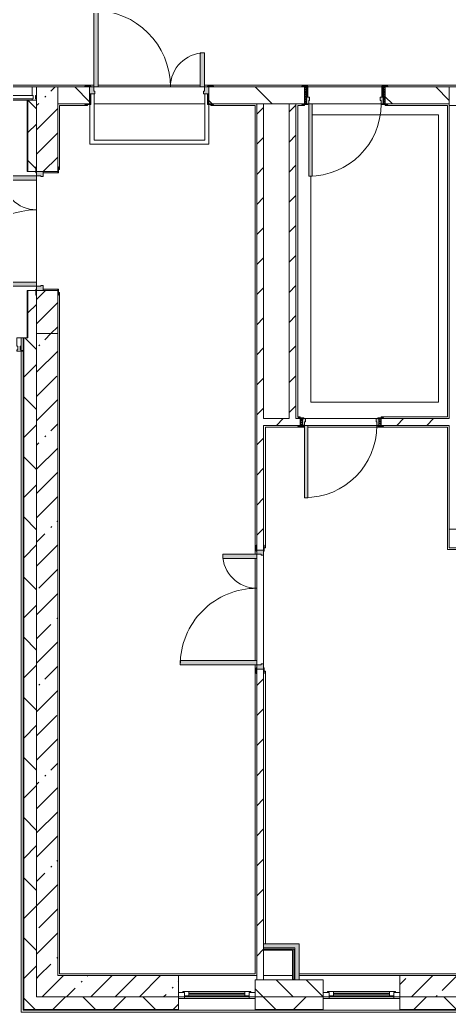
# Model space of a CAD drawing. Header units: millimetres. Extents: x -3377 to 186574, y -8553 to 29000.
# Drawn here: x 148729 to 153774, y -280 to 11389 of the extents above; entities that cross this region are included whole.
import ezdxf

# ---------------------------------------------------------------- set-up
doc = ezdxf.new("R2010")
doc.units = ezdxf.units.MM
for name, color, linetype, lineweight in [('A-DETL-2', 7, 'Continuous', 5), ('A-GLAZ-2', 7, 'Continuous', 5), ('A-GLAZ-CURT-2', 7, 'Continuous', 5), ('A-GLAZ-CWMG-2', 7, 'Continuous', 5), ('A-WALL', 7, 'Continuous', 9), ('A-WALL-4', 7, 'Continuous', 5), ('I-WALL-3', 7, 'Continuous', 5), ('S-COLS-2', 7, 'Continuous', 5)]:
    doc.layers.add(name, color=color, linetype=linetype, lineweight=lineweight)
for name, color, linetype, lineweight, true_color in [('A-DOOR-3', 7, 'Continuous', 5, 0xaaaaaa), ('A-DOOR-4', 7, 'Continuous', 5, 0xe2e2e2), ('A-DOOR-FRAM-2', 7, 'Continuous', 5, 0xe2e2e2), ('A-DOOR-FRAM-3', 7, 'Continuous', 5, 0xaaaaaa), ('A-FLOR-1', 7, 'Continuous', 5, 0xaaaaaa), ('I-WALL-2', 7, 'Continuous', 9, 0xe7e7e7)]:
    doc.layers.add(name, color=color, linetype=linetype, lineweight=lineweight, true_color=true_color)
pattern_1 = [(45, (59563.6, 0), (-176.7767, 176.7767), [])]
pattern_2 = [(45, (59563.6, 0), (-353.5534, 353.5534), []), (135, (59563.6, 0), (-353.5534, -353.5534), [])]
pattern_3 = [(45, (59563.6, 0), (-285.1231, 285.1231), []), (45, (59848.73, 0), (-285.1231, 285.1231), [504.031, -100.806, 16.764, -84.042])]
pattern_4 = [(45, (59563.6, 0), (-530.33, 530.33), []), (135, (59563.6, 0), (-530.33, -530.33), [])]

# ---------------------------------------------------------------- blocks, each defined once
blk = doc.blocks.new('110_Дверь_СКБ_1Ст_Внутренняя1 - Д-8 950x2100h_охрана-31784688-1_8_1_птичка')
at = {"layer": 'A-DOOR-3'}
h = blk.add_hatch(dxfattribs=at)
h.set_pattern_fill('FP_121', color=256, style=0, pattern_type=2)
h.set_pattern_definition([(135, (1826.41, 164.685), (-14.14214, -14.14214), []), (225, (1826.41, 164.685), (14.14214, -14.14214), [])])
h.paths.add_polyline_path([(487.5, 100), (462.5, 100), (462.5, -100), (487.5, -100)])
at = {"layer": 'A-DOOR-4'}
h = blk.add_hatch(color=256, dxfattribs=at)
h.paths.add_polyline_path([(-437.5, 100), (-437.5, 20), (-402.5, 20), (-402.5, 60), (-412.5, 60), (-412.5, 100), (-422.5, 100)])
h.paths.add_polyline_path([(462.5, 100), (437.5, 100), (437.5, 60), (427.5, 60), (427.5, 20), (462.5, 20)])
at = {"layer": 'A-DOOR-FRAM-2'}
for points in [[(397.5, 950), (397.5, 100), (437.5, 100), (437.5, 950)], [(-442.5, 108), (-492.5, 108), (-492.5, 100), (-422.5, 100), (-422.5, 108), (-437.5, 108)], [(-437.5, 20), (-437.5, -100), (-422.5, -100), (-422.5, 20)], [(467.5, 108), (447.5, 108), (447.5, 100), (517.5, 100), (517.5, 108), (487.5, 108)], [(447.5, 20), (447.5, -100), (462.5, -100), (462.5, 20)], [(-462.5, -100), (-492.5, -100), (-492.5, -108), (-422.5, -108), (-422.5, -100), (-437.5, -100)], [(487.5, -100), (447.5, -100), (447.5, -108), (517.5, -108), (517.5, -100)]]:
    blk.add_hatch(color=256, dxfattribs=at).paths.add_polyline_path(points)
at = {"layer": 'A-DOOR-FRAM-3'}
h = blk.add_hatch(dxfattribs=at)
h.set_pattern_fill('FP_122', color=256, style=0, pattern_type=2)
h.set_pattern_definition([(45, (-296.384, 164.685), (-14.1421, 14.1421), []), (135, (-296.384, 164.685), (-14.1421, -14.1421), [])])
h.paths.add_polyline_path([(-458.5, 100), (-462.5, 100), (-462.5, -100), (-437.5, -100), (-437.5, 100)])
at = {"layer": 'A-DOOR-3'}
for p, q in [((437.5, 950), (397.5, 950)), ((397.5, 950), (397.5, 100)), ((437.5, 100), (437.5, 950)), ((397.5, 100), (437.5, 100))]:
    blk.add_line(p, q, dxfattribs=at)
blk.add_arc((437.5, 100), 850, 90, 180, dxfattribs=at)
at = {"layer": 'A-DOOR-FRAM-3'}
for p, q in [((-422.5, 108), (-492.5, 108)), ((-492.5, 108), (-492.5, 100)), ((-492.5, 100), (-422.5, 100)), ((-437.5, 100), (-462.5, 100)), ((-462.5, 100), (-462.5, -100)), ((-412.5, 100), (-437.5, 100)), ((-437.5, 100), (-437.5, 20)), ((-437.5, -100), (-437.5, 100)), ((-422.5, 100), (-437.5, 100)), ((-437.5, 100), (-437.5, 99)), ((-437.5, 99), (-422.5, 99)), ((-437.5, 20), (-402.5, 20)), ((-422.5, 20), (-437.5, 20)), ((-437.5, 20), (-437.5, -100)), ((-422.5, 100), (-422.5, 108)), ((-422.5, 99), (-422.5, 100)), ((-422.5, -100), (-422.5, 20)), ((-412.5, 60), (-412.5, 100)), ((-402.5, 60), (-412.5, 60)), ((-402.5, 20), (-402.5, 60)), ((437.5, 60), (427.5, 60)), ((427.5, 60), (427.5, 20)), ((427.5, 20), (462.5, 20)), ((437.5, 100), (437.5, 60)), ((462.5, 100), (437.5, 100)), ((517.5, 108), (447.5, 108)), ((447.5, 108), (447.5, 100)), ((462.5, 100), (447.5, 100)), ((447.5, 100), (447.5, 99)), ((447.5, 100), (517.5, 100)), ((447.5, 99), (462.5, 99)), ((462.5, 20), (447.5, 20)), ((447.5, 20), (447.5, -100)), ((462.5, 20), (462.5, 100)), ((487.5, 100), (462.5, 100)), ((462.5, 100), (462.5, -100)), ((462.5, 99), (462.5, 100)), ((462.5, -100), (462.5, 20)), ((487.5, -100), (487.5, 100)), ((517.5, 100), (517.5, 108)), ((-422.5, -100), (-492.5, -100)), ((-492.5, -100), (-492.5, -108)), ((-492.5, -108), (-422.5, -108)), ((-462.5, -100), (-437.5, -100)), ((-437.5, -100), (-422.5, -100)), ((-422.5, -108), (-422.5, -100)), ((447.5, -100), (462.5, -100)), ((517.5, -100), (447.5, -100)), ((447.5, -100), (447.5, -108)), ((447.5, -108), (517.5, -108)), ((462.5, -100), (487.5, -100)), ((517.5, -108), (517.5, -100))]:
    blk.add_line(p, q, dxfattribs=at)
blk = doc.blocks.new('110_Дверь_СКБ_1Ст_Внутренняя1 - Д-8 950x2100h_охрана-32224770-1_8_1_птичка')
at = {"layer": 'A-DOOR-3'}
h = blk.add_hatch(dxfattribs=at)
h.set_pattern_fill('FP_123', color=256, style=0, pattern_type=2)
h.set_pattern_definition([(135, (1826.41, 104.685), (-14.14214, -14.14214), []), (225, (1826.41, 104.685), (14.14214, -14.14214), [])])
h.paths.add_polyline_path([(487, 40), (462, 40), (462, -40), (487, -40), (487, 40)])
at = {"layer": 'A-DOOR-4'}
h = blk.add_hatch(color=256, dxfattribs=at)
h.paths.add_polyline_path([(437, 40), (437, 0), (427, 0), (427, -40), (462, -40), (462, 40)])
h.paths.add_polyline_path([(-438, 40), (-438, -40), (-403, -40), (-403, 0), (-413, 0), (-413, 40), (-423, 40)])
at = {"layer": 'A-DOOR-FRAM-2'}
for points in [[(437, 890), (397, 890), (397, 40), (437, 40), (437, 550)], [(-423, 48), (-493, 48), (-493, 40), (-423, 44)], [(462, 48), (447, 48), (447, 40), (517, 40), (517, 48), (467, 48)], [(-463, -40), (-493, -40), (-493, -48), (-423, -48), (-423, -40), (-438, -40)], [(462, -40), (447, -40), (447, -48), (517, -48), (517, -40), (487, -40)]]:
    blk.add_hatch(color=256, dxfattribs=at).paths.add_polyline_path(points)
at = {"layer": 'A-DOOR-FRAM-3'}
h = blk.add_hatch(dxfattribs=at)
h.set_pattern_fill('FP_124', color=256, style=0, pattern_type=2)
h.set_pattern_definition([(45, (-296.384, 104.685), (-14.1421, 14.1421), []), (135, (-296.384, 104.685), (-14.1421, -14.1421), [])])
h.paths.add_polyline_path([(-463, 40), (-463, -40), (-438, -40), (-438, 40)])
at = {"layer": 'A-DOOR-3'}
for p, q in [((437, 890), (397, 890)), ((397, 890), (397, 40)), ((437, 40), (437, 890)), ((397, 40), (437, 40))]:
    blk.add_line(p, q, dxfattribs=at)
blk.add_arc((437, 40), 850, 90, 180, dxfattribs=at)
at = {"layer": 'A-DOOR-FRAM-3'}
for p, q in [((-423, 48), (-493, 48)), ((-493, 48), (-493, 40)), ((-493, 40), (-423, 40)), ((-438, 40), (-463, 40)), ((-463, 40), (-463, -40)), ((-413, 40), (-438, 40)), ((-438, 40), (-438, -40)), ((-438, -40), (-438, 40)), ((-423, 40), (-438, 40)), ((-438, 40), (-438, 39)), ((-438, 39), (-423, 39)), ((-423, 40), (-423, 48)), ((-423, 39), (-423, 40)), ((-413, 0), (-413, 40)), ((-403, 0), (-413, 0)), ((-403, -40), (-403, 0)), ((437, 0), (427, 0)), ((427, 0), (427, -40)), ((437, 40), (437, 0)), ((462, 40), (437, 40)), ((517, 48), (447, 48)), ((447, 48), (447, 40)), ((462, 40), (447, 40)), ((447, 40), (447, 39)), ((447, 40), (517, 40)), ((447, 39), (462, 39)), ((462, -40), (462, 40)), ((487, 40), (462, 40)), ((462, 40), (462, -40)), ((462, 39), (462, 40)), ((487, -40), (487, 40)), ((517, 40), (517, 48)), ((-423, -40), (-493, -40)), ((-493, -40), (-493, -48)), ((-493, -48), (-423, -48)), ((-463, -40), (-438, -40)), ((-423, -39), (-438, -39)), ((-438, -39), (-438, -40)), ((-438, -40), (-403, -40)), ((-438, -40), (-423, -40)), ((-423, -40), (-423, -39)), ((-423, -48), (-423, -40)), ((427, -40), (462, -40)), ((462, -39), (447, -39)), ((447, -39), (447, -40)), ((447, -40), (462, -40)), ((517, -40), (447, -40)), ((447, -40), (447, -48)), ((447, -48), (517, -48)), ((462, -40), (462, -39)), ((462, -40), (487, -40)), ((517, -48), (517, -40))]:
    blk.add_line(p, q, dxfattribs=at)
blk = doc.blocks.new('110_Дверь_СКБ_2Ст - Д-5_п_ Из игровой в коридор-32215844-1_8_1_птичка')
at = {"layer": 'A-DOOR-4'}
for points in [[(-638, 940), (-638, 40), (-588, 40), (-588, 940)], [(612, 58), (612, 40), (662, 43), (662, 440), (612, 440), (612, 60)]]:
    blk.add_hatch(color=256, dxfattribs=at).paths.add_polyline_path(points)
h = blk.add_hatch(color=256, dxfattribs=at)
h.paths.add_polyline_path([(-688, 40), (-688, -40), (-628, -40), (-628, -10), (-638, -10), (-638, 40)])
h.paths.add_polyline_path([(652, -40), (712, -40), (712, 40), (662, 40), (662, -10), (652, -10), (652, -26)])
at = {"layer": 'A-DOOR-FRAM-2'}
for points in [[(-742, 40), (-672, 40), (-672, 48), (-742, 48)], [(698, 48), (698, 40), (768, 40), (768, 48), (712, 48)], [(-742, -48), (-672, -48), (-672, -40), (-742, -40)], [(698, -48), (698, -48), (768, -48), (768, -40), (698, -40)]]:
    blk.add_hatch(color=256, dxfattribs=at).paths.add_polyline_path(points)
at = {"layer": 'A-DOOR-3'}
for p, q in [((-638, 940), (-638, 40)), ((-588, 940), (-638, 940)), ((-588, 40), (-588, 940)), ((662, 440), (612, 440)), ((612, 440), (612, 40)), ((662, 40), (662, 440)), ((-638, 40), (-588, 40)), ((612, 40), (662, 40))]:
    blk.add_line(p, q, dxfattribs=at)
for centre, radius, start, end in [((-638, 40), 900, 0, 90), ((662, 40), 400, 90, 180)]:
    blk.add_arc(centre, radius, start, end, dxfattribs=at)
at = {"layer": 'A-DOOR-FRAM-3'}
for p, q in [((-672, 48), (-742, 48)), ((-742, 48), (-742, 40)), ((-742, 40), (-672, 40)), ((-638, 40), (-688, 40)), ((-688, 40), (-688, -40)), ((-672, 40), (-672, 48)), ((-638, -10), (-638, 40)), ((662, 40), (662, -10)), ((712, 40), (662, 40)), ((768, 48), (698, 48)), ((698, 48), (698, 40)), ((698, 40), (768, 40)), ((712, -40), (712, 40)), ((768, 40), (768, 48)), ((-672, -40), (-742, -40)), ((-742, -40), (-742, -48)), ((-742, -48), (-672, -48)), ((-688, -40), (-628, -40)), ((-672, -39), (-688, -39)), ((-688, -39), (-688, -40)), ((-688, -40), (-672, -40)), ((-672, -40), (-672, -39)), ((-672, -48), (-672, -40)), ((-628, -10), (-638, -10)), ((-628, -40), (-628, -10)), ((662, -10), (652, -10)), ((652, -10), (652, -40)), ((652, -40), (712, -40)), ((712, -39), (698, -39)), ((698, -39), (698, -40)), ((698, -40), (712, -40)), ((768, -40), (698, -40)), ((698, -40), (698, -48)), ((698, -48), (768, -48)), ((712, -40), (712, -39)), ((768, -48), (768, -40))]:
    blk.add_line(p, q, dxfattribs=at)
blk = doc.blocks.new('120_Окно_СКБ_1Ст - 120_Окно_СКБ_1Ст 900х2500_h_ с форточкой-22876038-1_8_1_птичка')
at = {"layer": 'A-GLAZ-2'}
for p, q in [((-450, -127), (-450, -57)), ((-450, -57), (-380, -57)), ((450, -57), (-450, -57)), ((-380, -57), (-380, -127)), ((380, -87), (-380, -87)), ((-380, -87), (-380, -127)), ((-330, -137), (-330, -87)), ((-330, -107), (330, -107)), ((330, -137), (330, -87)), ((380, -127), (380, -57)), ((380, -57), (450, -57)), ((380, -127), (380, -87)), ((450, -57), (450, -127)), ((-380, -127), (-450, -127)), ((-450, -127), (-400, -127)), ((-380, -127), (-400, -127)), ((-400, -127), (-400, -137)), ((-400, -137), (400, -137)), ((400, -137), (-400, -137)), ((330, -117), (-330, -117)), ((450, -127), (380, -127)), ((400, -127), (380, -127)), ((400, -127), (450, -127)), ((400, -137), (400, -127))]:
    blk.add_line(p, q, dxfattribs=at)
blk = doc.blocks.new('120_Окно_СКБ_1Ст - 120_Окно_СКБ_1Ст 900х2500_h_ с форточкой-V127-1_8_1_птичка')
at = {"layer": 'A-GLAZ-2'}
for p, q in [((-450, -127), (-450, -57)), ((-450, -57), (-380, -57)), ((450, -57), (-450, -57)), ((-380, -57), (-380, -127)), ((380, -87), (-380, -87)), ((-380, -87), (-380, -127)), ((-330, -137), (-330, -87)), ((-330, -107), (330, -107)), ((330, -137), (330, -87)), ((380, -127), (380, -57)), ((380, -57), (450, -57)), ((380, -127), (380, -87)), ((450, -57), (450, -127)), ((-380, -127), (-450, -127)), ((-450, -127), (-400, -127)), ((-380, -127), (-400, -127)), ((-400, -127), (-400, -137)), ((-400, -137), (400, -137)), ((400, -137), (-400, -137)), ((330, -117), (-330, -117)), ((450, -127), (380, -127)), ((400, -127), (380, -127)), ((400, -127), (450, -127)), ((400, -137), (400, -127))]:
    blk.add_line(p, q, dxfattribs=at)
blk = doc.blocks.new('110_Дверь_СКБ_2Ст - Д-2а_п_ Из коридора на лестницу-32215424-1_8_1_птичка')
at = {"layer": 'A-DOOR-4'}
for points in [[(-638, 229), (-638, 125), (-588, 125), (-588, 1025), (-638, 1025), (-638, 235)], [(612, 125), (662, 131), (662, 525), (612, 525), (612, 134)], [(698, -125), (712, -125), (712, 45), (698, 45), (698, -50)]]:
    blk.add_hatch(color=256, dxfattribs=at).paths.add_polyline_path(points)
h = blk.add_hatch(color=256, dxfattribs=at)
h.paths.add_polyline_path([(-688, 45), (-628, 45), (-628, 75), (-638, 75), (-638, 125), (-688, 120)])
h.paths.add_polyline_path([(652, 57), (658, 45), (712, 45), (712, 125), (662, 125), (662, 75), (652, 75), (652, 65)])
at = {"layer": 'A-DOOR-FRAM-2'}
for points in [[(-742, 125), (-672, 125), (-672, 133), (-742, 133)], [(698, 133), (698, 125), (768, 125), (768, 133), (712, 133)], [(-688, -125), (-672, -125), (-672, 45), (-688, 45)], [(-742, -133), (-672, -133), (-672, -125), (-742, -125)], [(698, -133), (768, -133), (768, -125), (698, -125)]]:
    blk.add_hatch(color=256, dxfattribs=at).paths.add_polyline_path(points)
at = {"layer": 'A-DOOR-3'}
for p, q in [((-638, 1025), (-638, 125)), ((-588, 1025), (-638, 1025)), ((-588, 125), (-588, 1025)), ((662, 525), (612, 525)), ((612, 525), (612, 125)), ((662, 125), (662, 525)), ((-638, 125), (-588, 125)), ((612, 125), (662, 125))]:
    blk.add_line(p, q, dxfattribs=at)
for centre, radius, start, end in [((-638, 125), 900, 0, 90), ((662, 125), 400, 90, 180)]:
    blk.add_arc(centre, radius, start, end, dxfattribs=at)
at = {"layer": 'A-DOOR-FRAM-3'}
for p, q in [((-672, 133), (-742, 133)), ((-742, 133), (-742, 125)), ((-742, 125), (-672, 125)), ((-638, 125), (-688, 125)), ((-688, 125), (-688, 45)), ((-672, 125), (-672, 133)), ((-638, 75), (-638, 125)), ((662, 125), (662, 75)), ((712, 125), (662, 125)), ((768, 133), (698, 133)), ((698, 133), (698, 125)), ((698, 125), (768, 125)), ((712, 45), (712, 125)), ((768, 125), (768, 133)), ((-688, 45), (-628, 45)), ((-672, 45), (-688, 45)), ((-688, 45), (-688, -125)), ((-672, -125), (-672, 45)), ((-628, 75), (-638, 75)), ((-628, 45), (-628, 75)), ((662, 75), (652, 75)), ((652, 75), (652, 45)), ((652, 45), (712, 45)), ((712, 45), (698, 45)), ((698, 45), (698, -125)), ((712, -125), (712, 45)), ((-672, -125), (-742, -125)), ((-742, -125), (-742, -133)), ((-742, -133), (-672, -133)), ((-688, -125), (-672, -125)), ((-672, -133), (-672, -125)), ((698, -125), (712, -125)), ((768, -125), (698, -125)), ((698, -125), (698, -133)), ((698, -133), (768, -133)), ((768, -133), (768, -125))]:
    blk.add_line(p, q, dxfattribs=at)
blk = doc.blocks.new('Прямоугольный импост - Импост структурный с накладкой - 160мм-22875586-1_8_1_птичка')
at = {"layer": 'A-GLAZ-CWMG-2'}
for p, q in [((-50, 0), (-50, 17)), ((-50, 17), (0, 17)), ((-40, 0), (-50, 0)), ((-40, -40), (-40, 0)), ((0, 0), (-10, 0)), ((-10, 0), (-10, -40)), ((0, 17), (0, 0)), ((-50, -140), (-50, -40)), ((-50, -40), (-40, -40)), ((-10, -40), (0, -40)), ((0, -40), (0, -140)), ((0, -140), (-50, -140))]:
    blk.add_line(p, q, dxfattribs=at)
blk = doc.blocks.new('Прямоугольный импост - Импост структурный с накладкой - 160мм Темный-V129-1_8_1_птичка')
at = {"layer": 'A-GLAZ-CWMG-2'}
for p, q in [((-50, 0), (-50, 17)), ((-50, 17), (0, 17)), ((-40, 0), (-50, 0)), ((-40, -40), (-40, 0)), ((0, 0), (-10, 0)), ((-10, 0), (-10, -40)), ((0, 17), (0, 0)), ((-50, -140), (-50, -40)), ((-50, -40), (-40, -40)), ((-10, -40), (0, -40)), ((0, -40), (0, -140)), ((0, -140), (-50, -140))]:
    blk.add_line(p, q, dxfattribs=at)
blk = doc.blocks.new('Системная панель - Стекло - 40мм-32474674-1_8_1_птичка')
at = {"layer": 'A-GLAZ-CURT-2'}
h = blk.add_hatch(dxfattribs=at)
h.set_pattern_fill('FP_162', color=256, style=0, pattern_type=2)
h.set_pattern_definition([(45, (-88935, -9960), (-1414.214, 1414.214), [1000, -3000]), (45, (-89935, -10460), (-1414.214, 1414.214), [3000, -1000]), (45, (-87935, -10960), (-1414.214, 1414.214), [1000, -3000])])
h.paths.add_polyline_path([(885, 0), (885, 40), (-885, 40), (-885, 0), (875, 0)])
for p, q in [((885, 40), (-885, 40)), ((-885, 40), (-885, 0)), ((-885, 0), (885, 0)), ((885, 0), (885, 40))]:
    blk.add_line(p, q, dxfattribs=at)
blk = doc.blocks.new('Прямоугольный импост - Импост структурный с накладкой - 160мм Темный-32475581-1_8_1_птичка')
at = {"layer": 'A-GLAZ-CWMG-2'}
for p, q in [((89310, 10600), (87560, 10600)), ((89250, 10443), (87560, 10443))]:
    blk.add_line(p, q, dxfattribs=at)
blk = doc.blocks.new('110_Дверь_СКБ_2Ст - Д-2а_п_ Из коридора на лестницу-32215207-1_8_1_птичка')
at = {"layer": 'A-DOOR-4'}
for points in [[(-588, 100), (-588, 1000), (-638, 1000), (-637, 100), (-592, 100)], [(662, 100), (662, 500), (612, 500), (612, 100)], [(712, -100), (712, 20), (698, 20), (698, -100), (704, -100)]]:
    blk.add_hatch(color=256, dxfattribs=at).paths.add_polyline_path(points)
h = blk.add_hatch(color=256, dxfattribs=at)
h.paths.add_polyline_path([(-684, 20), (-628, 20), (-628, 50), (-638, 50), (-638, 100), (-688, 100), (-685, 20)])
h.paths.add_polyline_path([(662, 20), (712, 20), (712, 100), (662, 100), (662, 50), (652, 50), (652, 20)])
at = {"layer": 'A-DOOR-FRAM-2'}
for points in [[(-672, 100), (-672, 108), (-742, 108), (-742, 100), (-688, 100)], [(-685, -100), (-672, -100), (-672, 20), (-688, 20), (-688, -100)], [(712, 100), (768, 100), (768, 108), (698, 108), (698, 100)], [(-712, -108), (-672, -108), (-673, -100), (-742, -100), (-742, -108)], [(712, -108), (768, -107), (768, -100), (698, -100), (703, -108)]]:
    blk.add_hatch(color=256, dxfattribs=at).paths.add_polyline_path(points)
at = {"layer": 'A-DOOR-3'}
for p, q in [((-638, 1000), (-638, 100)), ((-588, 1000), (-638, 1000)), ((-588, 100), (-588, 1000)), ((662, 500), (612, 500)), ((612, 500), (612, 100)), ((662, 100), (662, 500)), ((-638, 100), (-588, 100)), ((612, 100), (662, 100))]:
    blk.add_line(p, q, dxfattribs=at)
for centre, radius, start, end in [((-638, 100), 900, 0, 90), ((662, 100), 400, 90, 180)]:
    blk.add_arc(centre, radius, start, end, dxfattribs=at)
at = {"layer": 'A-DOOR-FRAM-3'}
for p, q in [((-672, 108), (-742, 108)), ((-742, 108), (-742, 100)), ((-742, 100), (-672, 100)), ((-638, 100), (-688, 100)), ((-688, 100), (-688, 20)), ((-688, 20), (-628, 20)), ((-672, 20), (-688, 20)), ((-688, 20), (-688, -100)), ((-672, 100), (-672, 108)), ((-672, -100), (-672, 20)), ((-638, 50), (-638, 100)), ((-628, 50), (-638, 50)), ((-628, 20), (-628, 50)), ((662, 50), (652, 50)), ((652, 50), (652, 20)), ((652, 20), (712, 20)), ((662, 100), (662, 50)), ((712, 100), (662, 100)), ((768, 108), (698, 108)), ((698, 108), (698, 100)), ((698, 100), (768, 100)), ((712, 20), (698, 20)), ((698, 20), (698, -100)), ((712, 20), (712, 100)), ((712, -100), (712, 20)), ((768, 100), (768, 108)), ((-672, -100), (-742, -100)), ((-742, -100), (-742, -108)), ((-742, -108), (-672, -108)), ((-688, -100), (-672, -100)), ((-672, -108), (-672, -100)), ((698, -100), (712, -100)), ((768, -100), (698, -100)), ((698, -100), (698, -108)), ((698, -108), (768, -108)), ((768, -108), (768, -100))]:
    blk.add_line(p, q, dxfattribs=at)
blk = doc.blocks.new('BSC_Колонна _Прямоугольная - 250х900-V137-1_8_1_птичка')
at = {"layer": 'S-COLS-2'}
h = blk.add_hatch(dxfattribs=at)
h.set_pattern_fill('FP_165', color=256, style=0, pattern_type=2)
h.set_pattern_definition([(45, (-94080, -25), (-285.1231, 285.1231), []), (45, (-93794.88, -25), (-285.1231, 285.1231), [504.031, -100.806, 16.764, -84.042])])
h.paths.add_polyline_path([(-327, -125), (450, -125), (450, 125), (-450, 125), (-450, -125)])
for p, q in [((450, 125), (-450, 125)), ((-450, 125), (-450, -125)), ((450, -125), (450, 125)), ((-450, -125), (450, -125))]:
    blk.add_line(p, q, dxfattribs=at)

msp = doc.modelspace()

# ---------------------------------------------------------------- hatches: boundary and pattern name
at = {"layer": 'A-WALL-4'}
h = msp.add_hatch(dxfattribs=at)
h.set_pattern_fill('FP_118', color=256, style=0, pattern_type=2)
h.set_pattern_definition(pattern_2)
h.paths.add_polyline_path([(144373.6, 7500), (144563.6, 7500), (144563.6, 7520), (144533.6, 7520), (144533.6, 7650), (144271.6, 7650), (144271.6, 7500), (144363.6, 7500)])
h.paths.add_polyline_path([(148743.6, 7500), (148765.6, 7500), (148765.6, 7650), (148743.6, 7650), (148743.6, 7520)])
h = msp.add_hatch(dxfattribs=at)
h.set_pattern_fill('FP_118', color=256, style=0, pattern_type=2)
h.set_pattern_definition(pattern_2)
h.paths.add_polyline_path([(148813.6, -100), (148923.6, -100), (148923.6, 7500), (148823.6, 7500), (148823, 7650), (148773.6, 7650), (148773.6, -100)])
h = msp.add_hatch(dxfattribs=at)
h.set_pattern_fill('FP_100', color=256, style=0, pattern_type=2)
h.set_pattern_definition([(135, (59563.6, 0), (-176.7767, -176.7767), [])])
h.paths.add_polyline_path([(183293.6, -100), (183293.6, 100), (183093.6, 100), (183093.6, -100)])
h.paths.add_polyline_path([(151493.6, -100), (152293.6, -100), (152293.6, 100), (151493.6, 100), (151493.6, -68.4)])
h.paths.add_polyline_path([(154343.6, -100), (154343.6, 100), (154093.6, 100), (154093.6, -100)])
h.paths.add_polyline_path([(156668.6, -100), (157668.6, -100), (157668.6, 100), (156668.6, 100), (156668.6, 70.9)])
h.paths.add_polyline_path([(160393.6, -100), (161293.6, -100), (161293.6, 100), (160393.6, 100), (160393.6, 82.2)])
h.paths.add_polyline_path([(162443.6, -100), (162443.6, 100), (162193.6, 100), (162193.6, -100)])
h.paths.add_polyline_path([(164743.6, -100), (165793.6, -100), (165793.6, 100), (164743.6, 100), (164743.6, -27.9)])
h.paths.add_polyline_path([(180693.6, -100), (180793.6, -100), (180793.6, 100), (180693.6, 100), (180693.6, -11)])
h.paths.add_polyline_path([(169043.6, -100), (169393.6, -100), (169393.6, 100), (169043.6, 100), (169043.6, -65)])
h.paths.add_polyline_path([(178893.6, -100), (178893.6, 100), (178393.6, 100), (178393.6, -100), (178412.7, -100)])
h.paths.add_polyline_path([(171193.6, -100), (171193.6, 100), (170293.6, 100), (170293.6, -100)])
h.paths.add_polyline_path([(173243.6, -100), (173243.6, 100), (172993.6, 100), (172993.6, -100)])
h.paths.add_polyline_path([(176553.7, -100), (176593.6, -100), (176593.6, 100), (175543.6, 100), (175543.6, -100), (175624.3, -100)])
h = msp.add_hatch(dxfattribs=at)
h.set_pattern_fill('FP_118', color=256, style=0, pattern_type=2)
h.set_pattern_definition(pattern_2)
h.paths.add_polyline_path([(183293.6, -250), (184643.6, -250), (184643.6, -100), (183093.6, -100), (183093.6, -250)])
h.paths.add_polyline_path([(180271.6, -250), (180793.6, -250), (180793.6, -100), (179793.6, -100), (179793.6, -250)])
h.paths.add_polyline_path([(148773.6, -250), (150593.6, -250), (150593.6, -100), (148773.6, -100)])
h.paths.add_polyline_path([(166913.6, -250), (167593.6, -250), (167593.6, -100), (166693.6, -100), (166693.6, -250), (166793.6, -250)])
h.paths.add_polyline_path([(171193.6, -250), (171193.6, -100), (170293.6, -100), (170293.6, -250)])
h.paths.add_polyline_path([(172093.6, -250), (173243.6, -250), (173243.6, -100), (172093.6, -100), (172093.6, -210)])
h.paths.add_polyline_path([(175543.6, -250), (176593.6, -250), (176593.6, -100), (175543.6, -100), (175543.6, -210)])
h.paths.add_polyline_path([(169117.9, -250), (169393.6, -250), (169393.6, -100), (169043.6, -100), (169043.6, -250)])
h.paths.add_polyline_path([(177493.6, -250), (178893.6, -250), (178893.6, -100), (177493.6, -100), (177493.6, -210)])
h.paths.add_polyline_path([(154343.6, -250), (154343.6, -100), (153193.6, -100), (153193.6, -250), (153316.8, -250)])
h.paths.add_polyline_path([(165400, -250), (165793.6, -250), (165793.6, -100), (164743.6, -100), (164743.6, -250)])
h.paths.add_polyline_path([(156643.6, -250), (157693.6, -250), (157693.6, -100), (156643.6, -100), (156643.6, -210)])
h.paths.add_polyline_path([(161682.1, -250), (162443.6, -250), (162443.6, -100), (160393.6, -100), (160393.6, -250), (160752.6, -250)])
h.paths.add_polyline_path([(158593.6, -250), (159493.6, -250), (159493.6, -100), (158593.6, -100), (158593.6, -210)])
h.paths.add_polyline_path([(151493.6, -250), (152293.6, -250), (152293.6, -100), (151493.6, -100), (151493.6, -210)])
at = {"layer": 'I-WALL-2'}
for points in [[(152008.6, 475), (152009.6, 475), (152008.1, 525), (151593.6, 521), (151593.6, 475), (151959.6, 475)], [(152009.6, 100), (152008.6, 475), (151959.6, 475), (151959.6, 100)]]:
    msp.add_hatch(color=256, dxfattribs=at).paths.add_polyline_path(points)
at = {"layer": 'I-WALL-3'}
h = msp.add_hatch(dxfattribs=at)
h.set_pattern_fill('FP_99', color=256, style=0, pattern_type=2)
h.set_pattern_definition(pattern_3)
h.paths.add_polyline_path([(148923.6, 7700), (149173.6, 7700), (149173.6, 8206.1), (148923.6, 8206.1), (148923.6, 8119.5)])
h.paths.add_polyline_path([(148929.7, 9606.1), (149173.6, 9606.1), (149173.6, 10600), (148923.6, 10600), (148923.6, 9606.1)])
h = msp.add_hatch(dxfattribs=at)
h.set_pattern_fill('FP_117', color=256, style=0, pattern_type=2)
h.set_pattern_definition([(135, (59563.6, 0), (-353.5534, -353.5534), [])])
h.paths.add_polyline_path([(166673.6, 10400), (166693.6, 10400), (166693.6, 10600), (164658.6, 10600), (164658.6, 10400), (166329.5, 10400)])
h.paths.add_polyline_path([(161193.6, 10400), (163208.6, 10400), (163208.6, 10600), (161173.6, 10600), (161173.6, 10400)])
h.paths.add_polyline_path([(151021.1, 10400), (152073.6, 10400), (152073.6, 10600), (150948.6, 10600), (150948.6, 10400), (151003.6, 10400)])
h.paths.add_polyline_path([(149523.6, 10400), (149548.6, 10400), (149548.6, 10600), (149173.6, 10600), (149173.6, 10400), (149493.6, 10400)])
h.paths.add_polyline_path([(153316.8, 10400), (153773.6, 10400), (153773.6, 10600), (153023.6, 10600), (153023.6, 10400), (153053.6, 10400)])
h = msp.add_hatch(dxfattribs=at)
h.set_pattern_fill('FP_118', color=256, style=0, pattern_type=2)
h.set_pattern_definition(pattern_2)
h.paths.add_polyline_path([(148832.7, 7500), (148923.6, 7500), (148923.6, 8151.1), (148915.6, 8151.1), (148915.6, 8206.1), (148823.6, 8206.1), (148823.6, 7500)])
h.paths.add_polyline_path([(148915.6, 9606.1), (148917, 9661.1), (148923.6, 9661.1), (148923.6, 10443), (148823.6, 10443), (148823.6, 9606.1)])
h = msp.add_hatch(dxfattribs=at)
h.set_pattern_fill('FP_116', color=256, style=0, pattern_type=2)
h.set_pattern_definition(pattern_1)
h.paths.add_polyline_path([(151513.6, 100), (151593.6, 100), (151593.6, 3755), (151513.6, 3755), (151513.6, 130)])
h.paths.add_polyline_path([(151593.6, 5155), (151593.6, 10400), (151513.6, 10400), (151513.6, 5155), (151563.6, 5155)])
h = msp.add_hatch(dxfattribs=at)
h.set_pattern_fill('FP_116', color=256, style=0, pattern_type=2)
h.set_pattern_definition(pattern_1)
h.paths.add_polyline_path([(151973.6, 6700), (151973.6, 10400), (151893.6, 10400), (151893.6, 6700)])
h = msp.add_hatch(dxfattribs=at)
h.set_pattern_fill('FP_99', color=256, style=0, pattern_type=2)
h.set_pattern_definition(pattern_3)
h.paths.add_polyline_path([(149173.6, 150), (149173.6, 7700), (148923.6, 7700), (148923.6, 150), (149048.4, 150)])
h = msp.add_hatch(dxfattribs=at)
h.set_pattern_fill('FP_116', color=256, style=0, pattern_type=2)
h.set_pattern_definition(pattern_1)
h.paths.add_polyline_path([(151993.6, 6620), (152023.6, 6620), (152023.6, 6700), (151593.6, 6700), (151593.6, 6620), (151973.6, 6620)])
h.paths.add_polyline_path([(153753.6, 6620), (153773.6, 6620), (153773.6, 6700), (152973.6, 6700), (152973.6, 6620), (153316.8, 6620)])
h = msp.add_hatch(dxfattribs=at)
h.set_pattern_fill('FP_208', color=256, style=0, pattern_type=2)
h.set_pattern_definition(pattern_4)
h.paths.add_polyline_path([(151934.6, 100), (151947.1, 100), (151947.1, 450), (151934.6, 450), (151934.6, 137.6)])
h = msp.add_hatch(dxfattribs=at)
h.set_pattern_fill('FP_208', color=256, style=0, pattern_type=2)
h.set_pattern_definition(pattern_4)
h.paths.add_polyline_path([(151947.1, 100), (151959.6, 100), (151957.8, 462.5), (151947.1, 459.4), (151947.1, 139.8)])
h = msp.add_hatch(dxfattribs=at)
h.set_pattern_fill('FP_99', color=256, style=0, pattern_type=2)
h.set_pattern_definition(pattern_3)
h.paths.add_polyline_path([(149598.9, -100), (150593.6, -100), (150593.6, 150), (148923.6, 150), (148923.6, -100), (149173.6, -100)])

# ---------------------------------------------------------------- linework, layer by layer
at = {"layer": 'A-DETL-2'}
for p, q in [((153647.1, 10273.7), (152163.6, 10273.7)), ((153647.1, 6893.7), (153647.1, 10273.7)), ((152147.1, 9550), (152147.1, 6893.7)), ((152147.1, 6893.7), (153647.1, 6893.7))]:
    msp.add_line(p, q, dxfattribs=at)
at = {"layer": 'A-FLOR-1'}
for p, q in [((147073.6, 10620), (149598.6, 10620)), ((149598.6, 10620), (149523.6, 10620)), ((149523.6, 10620), (149523.6, 10608)), ((150848.6, 10620), (149648.6, 10620)), ((149648.6, 10620), (150848.6, 10620)), ((150973.6, 10620), (150898.6, 10620)), ((150898.6, 10620), (156962.6, 10620)), ((150973.6, 10608), (150973.6, 10620)), ((153023.6, 10620), (152073.6, 10620)), ((152073.6, 10620), (152073.6, 10608)), ((153023.6, 10608), (153023.6, 10620)), ((149601.3, 9976), (149601.3, 10520)), ((150901.3, 10520), (150901.3, 9976)), ((149523.6, 10392), (149523.6, 10380)), ((149551.3, 10392), (149551.3, 9926)), ((150951.3, 9926), (150951.3, 10392)), ((150973.6, 10380), (150973.6, 10392)), ((152073.6, 10392), (152073.6, 10380)), ((153023.6, 10380), (153023.6, 10392)), ((149523.6, 10380), (149193.6, 10380)), ((149193.6, 10380), (149193.6, 9631.1)), ((151493.6, 10380), (150973.6, 10380)), ((151493.6, 10380), (151493.6, 5105)), ((152073.6, 10380), (151993.6, 10380)), ((151993.6, 10380), (151993.6, 6720)), ((153753.6, 10380), (153023.6, 10380)), ((153753.6, 6720), (153753.6, 10380)), ((149551.3, 9926), (150951.3, 9926)), ((150901.3, 9976), (149601.3, 9976)), ((149193.6, 9631.1), (149181.6, 9631.1)), ((148923.6, 8306.1), (148923.6, 9506.1)), ((149181.6, 8181.1), (149193.6, 8181.1)), ((149193.6, 8181.1), (149193.6, 170)), ((148733.6, 7520), (148743.6, 7520)), ((151993.6, 6720), (152023.6, 6720)), ((152023.6, 6720), (152023.6, 6708)), ((152973.6, 6708), (152973.6, 6720)), ((152973.6, 6720), (153753.6, 6720)), ((152073.6, 6600), (151613.6, 6600)), ((151613.6, 6600), (151613.6, 5180)), ((152023.6, 6612), (152023.6, 6600)), ((153753.6, 6600), (152113.6, 6600)), ((152973.6, 6600), (152973.6, 6612)), ((153753.6, 5160), (153753.6, 6600)), ((151505.6, 5180), (151493.6, 5180)), ((151613.6, 5180), (151601.6, 5180)), ((159273.6, 5160), (153753.6, 5160)), ((151493.6, 3855), (151493.6, 5055)), ((151493.6, 3805), (151493.6, 170)), ((151493.6, 3730), (151505.6, 3730)), ((151601.6, 3730), (151613.6, 3730)), ((151613.6, 3730), (151613.6, 525)), ((149193.6, 170), (151493.6, 170)), ((152009.6, 170), (156623.6, 170))]:
    msp.add_line(p, q, dxfattribs=at)
at = {"layer": 'A-WALL'}
for p, q in [((149173.6, 10600), (149173.6, 10400)), ((153773.6, 10600), (153773.6, 10400)), ((148823.6, 10443), (148823.6, 9606.1)), ((148923.6, 10443), (148923.6, 9661.1)), ((148923.6, 9661.1), (148923.6, 10443)), ((151593.6, 10400), (151513.6, 10400)), ((151973.6, 10400), (151893.6, 10400)), ((148823.6, 8206.1), (148823.6, 7650)), ((148923.6, 8151.1), (148923.6, 7700)), ((148923.6, 7700), (148923.6, 8151.1)), ((148765.6, 7650), (148765.6, 7492)), ((148770.6, 7650), (148770.6, -253)), ((148773.6, 7650), (148773.6, -250)), ((148823.6, 7650), (148813.6, 7650)), ((148923.6, 7500), (148923.6, 7650)), ((148743.6, 7500), (148765.6, 7500)), ((148743.6, 7497), (148765.6, 7497)), ((153773.6, 5400), (153853.6, 5400)), ((151959.6, 475), (151593.6, 475)), ((151959.6, 100), (151959.6, 475)), ((151947.1, 462.5), (151593.6, 462.5)), ((151947.1, 100), (151947.1, 462.5)), ((151513.6, 100), (151593.6, 100)), ((151493.6, -100), (152293.6, -100)), ((152293.6, -100), (151493.6, -100)), ((148770.6, -253), (150593.6, -253)), ((148773.6, -250), (150593.6, -250)), ((151493.6, -250), (152293.6, -250)), ((151493.6, -253), (152293.6, -253)), ((153193.6, -250), (154343.6, -250)), ((153193.6, -253), (154343.6, -253))]:
    msp.add_line(p, q, dxfattribs=at)
at = {"layer": 'A-WALL-4'}
for p, q in [((148813.6, 7650), (148743.6, 7650)), ((148743.6, -280), (148743.6, 7650)), ((148765.6, 7492), (148743.6, 7492)), ((148765.6, 7492), (148765.6, -258)), ((151513.6, 100), (151493.6, 100)), ((151493.6, 100), (151493.6, -258)), ((152293.6, 100), (151593.6, 100)), ((152293.6, -258), (152293.6, 100)), ((151493.6, -100), (148923.6, -100)), ((150593.6, -258), (150593.6, -100)), ((152293.6, -100), (153193.6, -100)), ((153193.6, -100), (153193.6, -258)), ((167593.6, -280), (148743.6, -280)), ((148765.6, -258), (152293.6, -258)), ((152293.6, -258), (167593.6, -258))]:
    msp.add_line(p, q, dxfattribs=at)
at = {"layer": 'I-WALL-3'}
for p, q in [((148923.6, 10600), (148923.6, 10443)), ((149493.6, 10600), (148923.6, 10600)), ((149648.6, 10600), (150848.6, 10600)), ((152043.6, 10600), (151003.6, 10600)), ((152113.6, 10600), (152983.6, 10600)), ((158063.6, 10600), (153053.6, 10600)), ((148923.6, 10443), (148813.6, 10443)), ((148813.6, 10443), (148813.6, 9606.1)), ((149173.6, 9661.1), (149173.6, 10400)), ((149173.6, 10400), (149493.6, 10400)), ((150901.3, 10400), (149601.3, 10400)), ((151003.6, 10400), (151513.6, 10400)), ((151513.6, 10400), (151513.6, 5210)), ((151593.6, 6700), (151593.6, 10400)), ((151593.6, 10400), (151893.6, 10400)), ((151893.6, 10400), (151893.6, 6700)), ((151973.6, 6700), (151973.6, 10400)), ((151973.6, 10400), (152043.6, 10400)), ((152973.6, 10400), (152163.6, 10400)), ((153053.6, 10400), (153773.6, 10400)), ((153773.6, 10400), (153773.6, 6700)), ((153773.6, 10380), (161173.6, 10380)), ((148813.6, 9606.1), (148915.6, 9606.1)), ((148915.6, 8206.1), (148813.6, 8206.1)), ((148813.6, 8206.1), (148813.6, 7650)), ((149173.6, 150), (149173.6, 8151.1)), ((148923.6, 7700), (149173.6, 7700)), ((148923.6, 7700), (148923.6, -100)), ((148923.6, 7650), (148923.6, 7700)), ((151893.6, 6700), (151593.6, 6700)), ((151993.6, 6700), (151973.6, 6700)), ((152083.6, 6700), (152913.6, 6700)), ((153773.6, 6700), (153003.6, 6700)), ((151593.6, 6620), (151993.6, 6620)), ((151593.6, 5210), (151593.6, 6620)), ((152923.6, 6620), (152113.6, 6620)), ((153003.6, 6620), (153773.6, 6620)), ((153773.6, 6620), (153773.6, 5180)), ((153773.6, 5180), (159193.6, 5180)), ((151513.6, 3855), (151513.6, 5055)), ((151593.6, 5095), (151593.6, 3815)), ((151513.6, 3700), (151513.6, 100)), ((151593.6, 100), (151593.6, 3700)), ((152009.6, 525), (151593.6, 525)), ((152009.6, 100), (152009.6, 525)), ((151593.6, 450), (151934.6, 450)), ((151934.6, 450), (151934.6, 100)), ((151513.6, 150), (149173.6, 150)), ((150593.6, -100), (150593.6, 150)), ((151593.6, 150), (151934.6, 150)), ((152009.6, 150), (153193.6, 150)), ((148923.6, -100), (151493.6, -100)), ((153193.6, -100), (152293.6, -100))]:
    msp.add_line(p, q, dxfattribs=at)

# ---------------------------------------------------------------- block references
at = {"layer": 'A-DOOR-3'}
msp.add_blockref('110_Дверь_СКБ_2Ст - Д-2а_п_ Из коридора на лестницу-32215207-1_8_1_птичка', (150236.1, 10500), dxfattribs=at)
for name, p, rotation in [('110_Дверь_СКБ_1Ст_Внутренняя1 - Д-8 950x2100h_охрана-31784688-1_8_1_птичка', (152561.1, 10500), 180), ('110_Дверь_СКБ_2Ст - Д-2а_п_ Из коридора на лестницу-32215424-1_8_1_птичка', (149048.6, 8893.6), 90), ('110_Дверь_СКБ_1Ст_Внутренняя1 - Д-8 950x2100h_охрана-32224770-1_8_1_птичка', (152511.1, 6660), 180), ('110_Дверь_СКБ_2Ст - Д-5_п_ Из игровой в коридор-32215844-1_8_1_птичка', (151553.6, 4442.5), 89.99999999999991)]:
    msp.add_blockref(name, p, dxfattribs=dict(at, rotation=rotation))
at = {"layer": 'A-GLAZ-2', "rotation": 180}
for name, p in [('120_Окно_СКБ_1Ст - 120_Окно_СКБ_1Ст 900х2500_h_ с форточкой-22876038-1_8_1_птичка', (151043.6, -175)), ('120_Окно_СКБ_1Ст - 120_Окно_СКБ_1Ст 900х2500_h_ с форточкой-V127-1_8_1_птичка', (152743.6, -175))]:
    msp.add_blockref(name, p, dxfattribs=at)
at = {"layer": 'A-GLAZ-CURT-2'}
msp.add_blockref('Системная панель - Стекло - 40мм-32474674-1_8_1_птичка', (147998.6, 10460), dxfattribs=at)
at = {"layer": 'A-GLAZ-CWMG-2'}
msp.add_blockref('Прямоугольный импост - Импост структурный с накладкой - 160мм Темный-32475581-1_8_1_птичка', (59563.6, 0), dxfattribs=at)
at = {"layer": 'A-GLAZ-CWMG-2', "extrusion": (0, 0, -1), "rotation": 180}
for name, p in [('Прямоугольный импост - Импост структурный с накладкой - 160мм Темный-V129-1_8_1_птичка', (-148923.6, 10460)), ('Прямоугольный импост - Импост структурный с накладкой - 160мм-22875586-1_8_1_птичка', (-148743.6, 7510))]:
    msp.add_blockref(name, p, dxfattribs=at)
at = {"layer": 'S-COLS-2'}
msp.add_blockref('BSC_Колонна _Прямоугольная - 250х900-V137-1_8_1_птичка', (153643.6, 25), dxfattribs=at)

doc.saveas('drawing.dxf')
